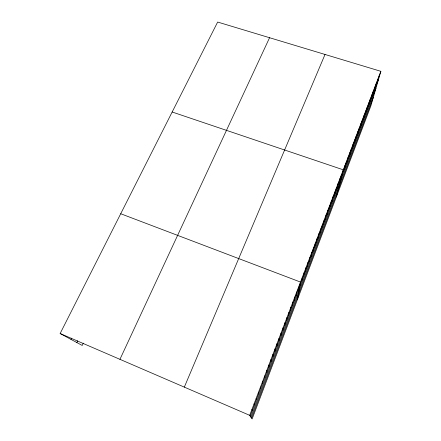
<?xml version="1.0" encoding="UTF-8"?>
<svg xmlns="http://www.w3.org/2000/svg" width="441" height="441" viewBox="0 0 441 441"><rect width="100%" height="100%" fill="white"/><g stroke="black" fill="none" stroke-linecap="round" stroke-linejoin="round"><path stroke-width="0.66" d="M272.951 356.449L272.979 354.239M274.947 351.212L275.019 348.886M276.931 346.009L277.047 343.561M278.899 340.832L279.065 338.269M280.862 335.689L281.071 333.01M282.808 330.574L283.067 327.779M284.748 325.486L285.051 322.58M286.672 320.431L287.019 317.41M288.585 315.403L288.982 312.272M290.492 310.403L290.928 307.168M292.383 305.431L292.863 302.085M294.268 300.486L294.786 297.036M296.137 295.569L296.705 292.019M298 290.685L298.607 287.025M297.543 299.235L300.497 282.064L120.713 213.742M301.71 280.939L302.399 277.075M303.562 276.077L304.29 272.119M305.404 271.248L306.17 267.185M307.234 266.441L308.038 262.285M309.053 261.667L309.902 257.412M310.861 256.916L311.748 252.566M312.658 252.191L313.584 247.743M314.45 247.495L315.414 242.952M316.23 242.82L317.228 238.19M318 238.173L319.036 233.449M319.758 233.554L320.833 228.741M321.511 228.962L322.619 224.056M323.247 224.392L324.394 219.398M324.978 219.844L326.158 214.767M326.704 215.324L327.917 210.159M328.413 210.831L329.664 205.578M330.116 206.355L331.4 201.024M331.808 201.912L333.131 196.493M333.495 197.485L334.846 191.984M335.171 193.086L336.555 187.502M336.836 188.709L338.253 183.048M338.495 184.36L339.945 178.616M340.143 180.027L341.626 174.212M336.351 196.918L343.296 169.824L172.166 112.003M343.418 171.439L344.961 165.463M345.038 167.178L346.615 161.13M346.654 162.938L348.258 156.814M348.258 158.721L349.895 152.525M349.856 154.532L351.521 148.259M351.444 150.359L353.142 144.014M353.026 146.208L354.751 139.791M354.597 142.079L356.35 135.591M356.163 137.972L357.943 131.412M357.717 133.882L359.525 127.262M359.266 129.819L361.102 123.127M360.81 125.773L362.673 119.015M362.342 121.755L364.233 114.925M363.864 117.747L365.782 110.856M365.38 113.767L367.325 106.81M366.89 109.803L368.858 102.786M368.389 105.862L370.385 98.778M369.883 101.943L371.906 94.793M371.372 98.04L373.417 90.829M372.849 94.159L374.922 86.888M374.321 90.295L376.416 82.963M375.782 86.453L377.904 79.06M377.242 82.627L379.387 75.179M380.859 71.315L370.842 105.961L252.142 418.95L249.683 415.334L60.141 333.523L217.656 22.05L380.859 71.315L249.683 415.334M251.546 418.074L373.301 97.455M250.223 416.128L378.692 78.823M250.896 417.12L375.964 88.244M184.327 387.121L325.023 54.458M119.941 359.332L269.572 37.722M83.349 343.148L82.219 345.457L60.141 333.523M76.855 342.558L77.732 340.777M71.001 339.394L71.607 338.175M251.866 409.606L252.351 410.543M254.033 403.917L254.468 404.987M256.193 398.262L256.568 399.463M258.332 392.644L258.663 393.973M260.466 387.055L260.741 388.521M262.582 381.504L262.803 383.097M264.688 375.986L264.859 377.7M266.777 370.501L266.899 372.342M268.856 365.049L268.927 367.011M270.923 359.624L270.945 361.714"/></g></svg>
